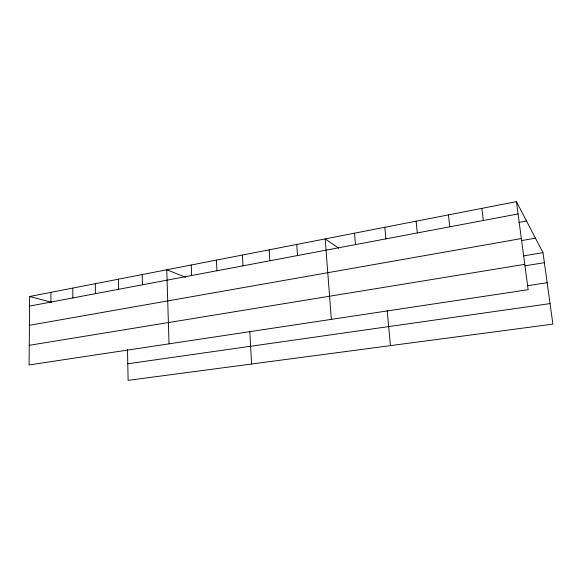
<?xml version="1.0" encoding="UTF-8"?>
<svg xmlns="http://www.w3.org/2000/svg" width="582" height="582" viewBox="0 0 582 582"><rect width="100%" height="100%" fill="white"/><g stroke="black" fill="none" stroke-linecap="round" stroke-linejoin="round"><path stroke-width="0.87" d="M50.903 302.073L50.925 292.346M29.646 296.493L29.1 364.936L528.15 289.698L516.438 201.641L29.646 296.493L51.602 302.334M29.566 306.096L518.075 213.936M518.686 222.462L526.521 221.015M29.413 325.302L521.348 238.576M521.297 240.65L535.455 238.169M523.553 255.898L542.984 252.639L552.9 324.13L128.113 380.359L127.509 349.498M29.253 345.308L524.775 264.33M524.877 265.836L544.374 262.664M527.518 285.711L547.153 282.714M127.793 363.765L550.055 303.608M185.643 277.265L166.75 269.779L169.042 343.838M338.804 248.208L325.185 238.911L331.354 319.365M516.438 201.641L542.984 252.639M481.86 208.385L483.344 220.491M448.431 214.896L449.777 226.82M416.101 221.196L417.316 232.946M384.818 227.293L385.902 238.875M387.19 310.723L390.427 345.635M354.525 233.193L355.5 244.607M296.74 244.447L297.504 255.549M269.168 249.823L269.83 260.772M249.823 331.784L251.555 364.019M242.418 255.04L242.985 265.836M216.453 260.096L216.933 270.754M191.238 265.006L191.638 275.519M142.241 274.551L142.481 284.794M118.43 279.193L118.604 289.298M95.295 283.703L95.397 293.677M72.801 288.083L72.845 297.933"/></g></svg>
